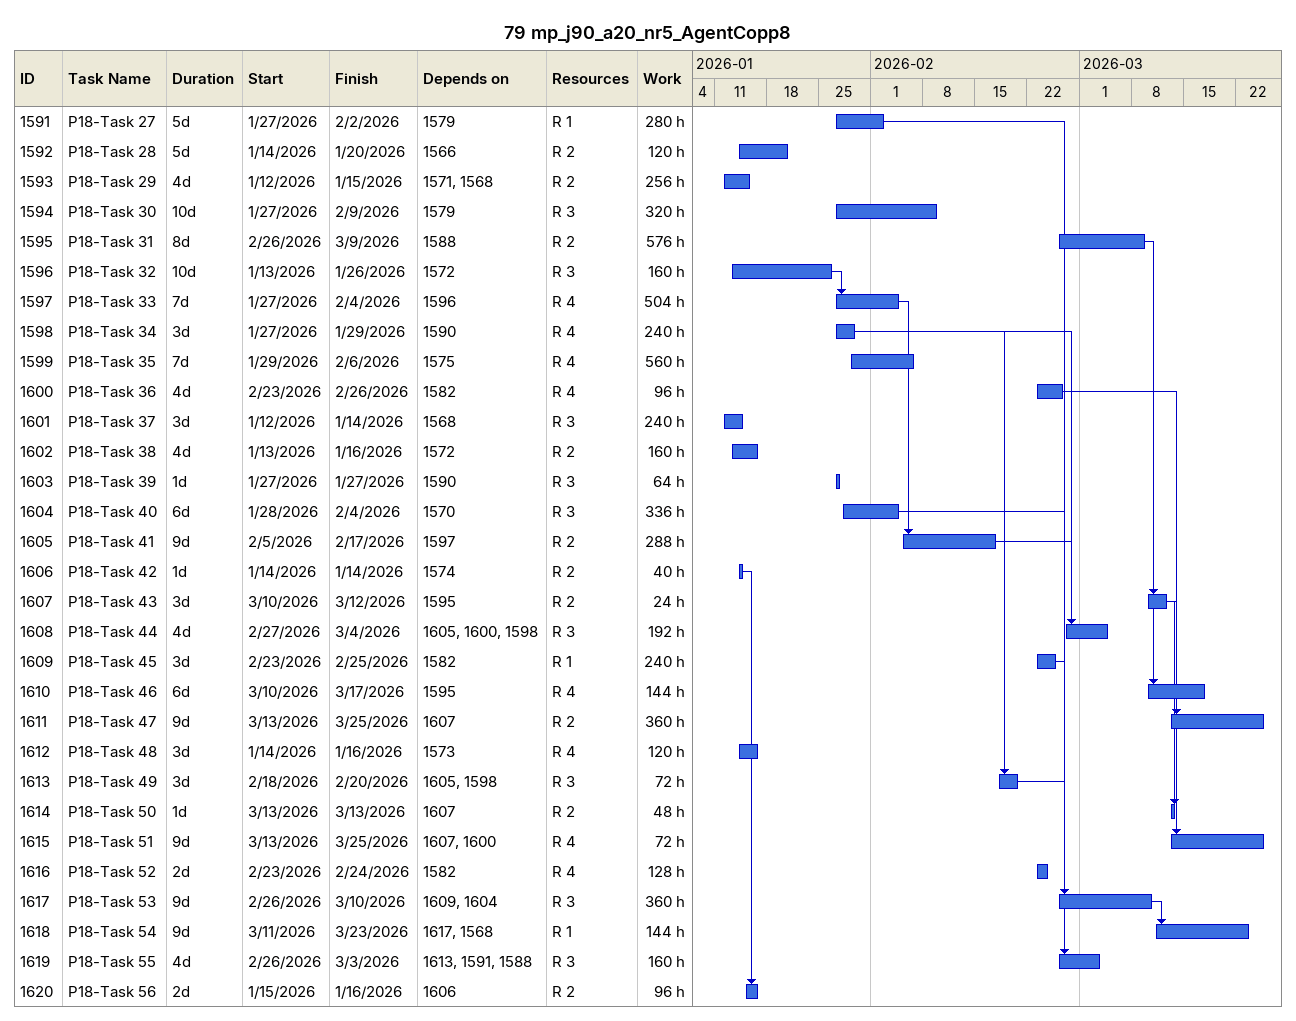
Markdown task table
79 mp_j90_a20_nr5_AgentCopp8

| ID | Task | Duration | Start | Finish | Predecessors | Resources | Work (h) |
|---|---|---|---|---|---|---|---|
| 1591 | P18-Task 27 | 5d | 2026-01-27 | 2026-02-02 | 1579 | R 1 | 280 |
| 1592 | P18-Task 28 | 5d | 2026-01-14 | 2026-01-20 | 1566 | R 2 | 120 |
| 1593 | P18-Task 29 | 4d | 2026-01-12 | 2026-01-15 | 1571, 1568 | R 2 | 256 |
| 1594 | P18-Task 30 | 10d | 2026-01-27 | 2026-02-09 | 1579 | R 3 | 320 |
| 1595 | P18-Task 31 | 8d | 2026-02-26 | 2026-03-09 | 1588 | R 2 | 576 |
| 1596 | P18-Task 32 | 10d | 2026-01-13 | 2026-01-26 | 1572 | R 3 | 160 |
| 1597 | P18-Task 33 | 7d | 2026-01-27 | 2026-02-04 | 1596 | R 4 | 504 |
| 1598 | P18-Task 34 | 3d | 2026-01-27 | 2026-01-29 | 1590 | R 4 | 240 |
| 1599 | P18-Task 35 | 7d | 2026-01-29 | 2026-02-06 | 1575 | R 4 | 560 |
| 1600 | P18-Task 36 | 4d | 2026-02-23 | 2026-02-26 | 1582 | R 4 | 96 |
| 1601 | P18-Task 37 | 3d | 2026-01-12 | 2026-01-14 | 1568 | R 3 | 240 |
| 1602 | P18-Task 38 | 4d | 2026-01-13 | 2026-01-16 | 1572 | R 2 | 160 |
| 1603 | P18-Task 39 | 1d | 2026-01-27 | 2026-01-27 | 1590 | R 3 | 64 |
| 1604 | P18-Task 40 | 6d | 2026-01-28 | 2026-02-04 | 1570 | R 3 | 336 |
| 1605 | P18-Task 41 | 9d | 2026-02-05 | 2026-02-17 | 1597 | R 2 | 288 |
| 1606 | P18-Task 42 | 1d | 2026-01-14 | 2026-01-14 | 1574 | R 2 | 40 |
| 1607 | P18-Task 43 | 3d | 2026-03-10 | 2026-03-12 | 1595 | R 2 | 24 |
| 1608 | P18-Task 44 | 4d | 2026-02-27 | 2026-03-04 | 1605, 1600, 1598 | R 3 | 192 |
| 1609 | P18-Task 45 | 3d | 2026-02-23 | 2026-02-25 | 1582 | R 1 | 240 |
| 1610 | P18-Task 46 | 6d | 2026-03-10 | 2026-03-17 | 1595 | R 4 | 144 |
| 1611 | P18-Task 47 | 9d | 2026-03-13 | 2026-03-25 | 1607 | R 2 | 360 |
| 1612 | P18-Task 48 | 3d | 2026-01-14 | 2026-01-16 | 1573 | R 4 | 120 |
| 1613 | P18-Task 49 | 3d | 2026-02-18 | 2026-02-20 | 1605, 1598 | R 3 | 72 |
| 1614 | P18-Task 50 | 1d | 2026-03-13 | 2026-03-13 | 1607 | R 2 | 48 |
| 1615 | P18-Task 51 | 9d | 2026-03-13 | 2026-03-25 | 1607, 1600 | R 4 | 72 |
| 1616 | P18-Task 52 | 2d | 2026-02-23 | 2026-02-24 | 1582 | R 4 | 128 |
| 1617 | P18-Task 53 | 9d | 2026-02-26 | 2026-03-10 | 1609, 1604 | R 3 | 360 |
| 1618 | P18-Task 54 | 9d | 2026-03-11 | 2026-03-23 | 1617, 1568 | R 1 | 144 |
| 1619 | P18-Task 55 | 4d | 2026-02-26 | 2026-03-03 | 1613, 1591, 1588 | R 3 | 160 |
| 1620 | P18-Task 56 | 2d | 2026-01-15 | 2026-01-16 | 1606 | R 2 | 96 |
